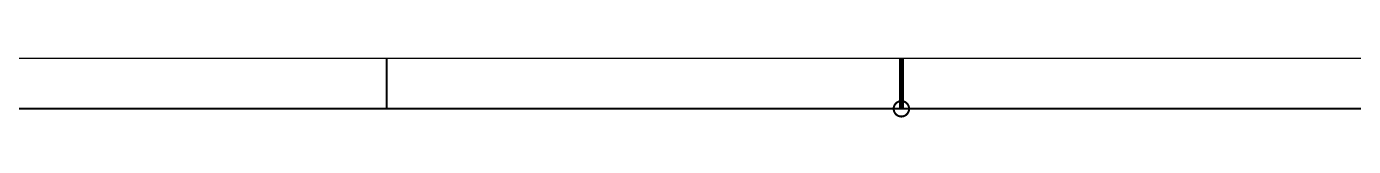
# Model space of a CAD drawing. Extents: x -133 to 287, y -155 to 143.
# Drawn here: x -9.3 to 121.7, y 136.6 to 142.7 of the extents above; entities that cross this region are included whole.
import ezdxf

# ---------------------------------------------------------------- set-up
doc = ezdxf.new("R2010")
doc.units = 0
doc.layers.add('DF_OUTLINE_DATA', color=3, linetype='CONTINUOUS')

msp = doc.modelspace()

# ---------------------------------------------------------------- linework, layer by layer
at = {"layer": 'DF_OUTLINE_DATA'}
msp.add_lwpolyline([(-132.903214, 142.482824), (287.096708, 142.482824)], dxfattribs=at)
for points, const_width in [([(26.296874, 142.482824), (26.296874, 137.482834)], 0.199898), ([(77.096874, 142.482824), (77.096874, 137.482834)], 0.500126), ([(-127.903224, 137.482834), (282.096718, 137.482834)], 0.199898)]:
    msp.add_lwpolyline(points, dxfattribs=dict(at, const_width=const_width))
at = {"layer": 'DF_OUTLINE_DATA', "const_width": 0.199898}
for points in [[(77.856334, 137.482834, 1), (76.337414, 137.482834)], [(76.337414, 137.482834, 1), (77.856334, 137.482834)]]:
    msp.add_lwpolyline(points, format="xyb", dxfattribs=at)

doc.saveas('drawing.dxf')
